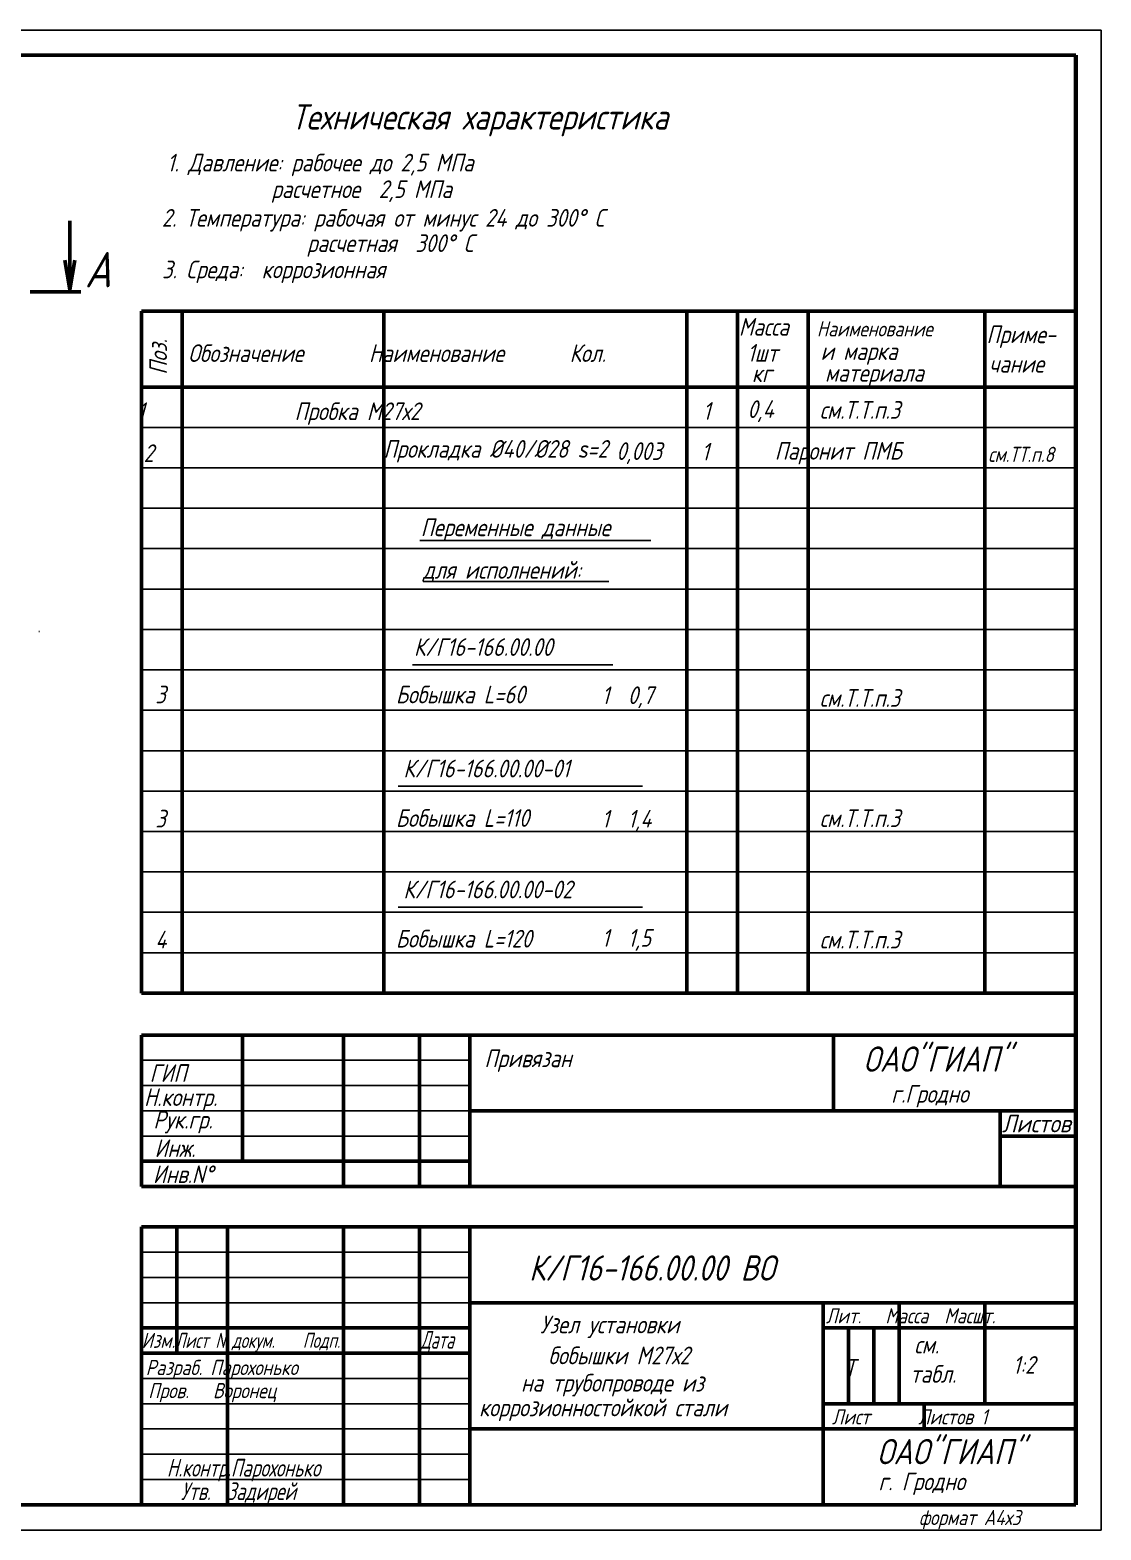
# Model space of a CAD drawing. Header units: inches. Extents: x 5939 to 6569, y -3365 to -3068.
# Drawn here: x 6356.6 to 6568.7, y -3364.7 to -3067.7 of the extents above; entities that cross this region are included whole.
import ezdxf
from ezdxf.enums import TextEntityAlignment as Align

# ---------------------------------------------------------------- set-up
doc = ezdxf.new("R2010")
doc.units = ezdxf.units.IN
doc.header["$LTSCALE"] = 0.7
doc.header["$MEASUREMENT"] = 0
doc.linetypes.add('DASHDOT', pattern=[25.4, 12.7, -6.35, 0, -6.35])
doc.layers.add('Слой1-05', color=7, linetype='Continuous')
doc.styles.get("Standard").update_dxf_attribs({"font": 'romand.shx', "width": 0.8, "oblique": 15, "height": 3.5})

msp = doc.modelspace()

# ---------------------------------------------------------------- linework, layer by layer
at = {"linetype": 'Continuous', "lineweight": 25}
for p, q in [((5938.734, -3067.747), (6568.734, -3067.747)), ((6568.734, -3364.747), (6568.734, -3067.747)), ((5938.734, -3364.747), (6568.734, -3364.747))]:
    msp.add_line(p, q, dxfattribs=at)
at = {"linetype": 'Continuous', "lineweight": 50}
for p, q in [((5958.734, -3072.747), (6563.734, -3072.747)), ((6563.734, -3359.747), (6563.734, -3072.747)), ((6364.498, -3119.407), (6364.498, -3105.544)), ((6364.498, -3119.107), (6363.498, -3113.307)), ((6364.498, -3119.107), (6365.498, -3113.307)), ((6356.668, -3119.607), (6366.668, -3119.607)), ((6515.734, -3266.747), (6515.734, -3281.747)), ((6563.734, -3266.747), (6563.734, -3296.747)), ((6548.734, -3281.747), (6548.734, -3296.747)), ((6378.734, -3359.747), (6378.734, -3304.747)), ((6378.734, -3304.747), (6378.734, -3359.747)), ((6385.734, -3304.747), (6385.734, -3329.747)), ((5946.734, -3359.747), (6563.734, -3359.747))]:
    msp.add_line(p, q, dxfattribs=at)
at = {"linetype": 'Continuous', "lineweight": 60}
msp.add_line((6563.734, -3359.747), (6563.734, -3072.747), dxfattribs=at)
at = {"lineweight": 25}
for p, q in [((6433.851, -3168.818), (6479.581, -3168.818)), ((6434.485, -3176.962), (6471.25, -3176.962)), ((6432.407, -3193.467), (6472.054, -3193.467)), ((6378.734, -3202.439), (6563.949, -3202.439)), ((6378.734, -3210.439), (6563.734, -3210.439)), ((6378.734, -3218.439), (6563.734, -3218.439)), ((6429.524, -3217.469), (6477.912, -3217.469)), ((6378.734, -3226.439), (6563.734, -3226.439)), ((6378.734, -3234.439), (6563.734, -3234.439)), ((6378.734, -3242.439), (6563.734, -3242.439)), ((6429.524, -3241.455), (6477.912, -3241.455)), ((6378.734, -3250.439), (6563.734, -3250.439)), ((6378.734, -3258.439), (6563.734, -3258.439)), ((6378.734, -3271.747), (6443.734, -3271.747)), ((6378.734, -3276.747), (6443.734, -3276.747)), ((6378.734, -3281.747), (6443.734, -3281.747)), ((6378.734, -3286.747), (6443.734, -3286.747)), ((6378.734, -3309.747), (6443.734, -3309.747)), ((6378.734, -3314.747), (6443.734, -3314.747)), ((6378.734, -3319.747), (6443.734, -3319.747)), ((6378.734, -3334.747), (6443.734, -3334.747)), ((6378.734, -3339.747), (6443.734, -3339.747)), ((6378.734, -3344.747), (6443.734, -3344.747)), ((6378.734, -3349.747), (6443.734, -3349.747)), ((6378.734, -3354.747), (6443.734, -3354.747))]:
    msp.add_line(p, q, dxfattribs=at)
at = {"linetype": 'DASHDOT', "lineweight": 25}
msp.add_line((6291.429, -3186.846), (6360.613, -3186.846), dxfattribs=at)
at = {"lineweight": 50}
for p, q in [((6378.734, -3258.439), (6563.734, -3258.439)), ((6378.734, -3266.747), (6563.734, -3266.747)), ((6378.734, -3266.747), (6378.734, -3296.747)), ((6398.734, -3266.747), (6398.734, -3291.747)), ((6418.734, -3266.747), (6418.734, -3296.747)), ((6433.734, -3266.747), (6433.734, -3296.747)), ((6443.734, -3266.747), (6443.734, -3296.747)), ((6443.919, -3281.747), (6563.734, -3281.747)), ((6548.734, -3286.747), (6563.734, -3286.747)), ((6378.734, -3291.747), (6443.734, -3291.747)), ((6378.734, -3296.747), (6563.734, -3296.747)), ((6378.734, -3296.747), (6563.734, -3296.747)), ((6378.734, -3296.747), (6563.734, -3296.747)), ((6378.734, -3304.747), (6563.734, -3304.747)), ((6395.734, -3304.747), (6395.734, -3359.747)), ((6418.734, -3304.747), (6418.734, -3359.747)), ((6433.734, -3304.747), (6433.734, -3359.747)), ((6443.734, -3304.747), (6443.734, -3359.747)), ((6443.734, -3319.747), (6563.734, -3319.747)), ((6513.734, -3319.747), (6513.734, -3359.747)), ((6528.734, -3319.747), (6528.734, -3339.747)), ((6545.734, -3319.747), (6545.734, -3339.747)), ((6378.734, -3324.747), (6443.734, -3324.747)), ((6513.734, -3324.747), (6563.734, -3324.747)), ((6518.734, -3324.747), (6518.734, -3339.747)), ((6523.734, -3324.747), (6523.734, -3339.747)), ((6378.734, -3329.747), (6443.734, -3329.747)), ((6513.734, -3339.747), (6563.734, -3339.747)), ((6533.734, -3339.747), (6533.734, -3344.747)), ((6443.734, -3344.747), (6563.734, -3344.747))]:
    msp.add_line(p, q, dxfattribs=at)
at = {"layer": 'Слой1-05', "lineweight": 50}
for p, q in [((6378.734, -3123.439), (6378.734, -3258.439)), ((6378.734, -3123.439), (6563.734, -3123.439)), ((6378.734, -3123.439), (6563.734, -3123.439)), ((6386.734, -3123.439), (6386.734, -3258.439)), ((6426.734, -3123.439), (6426.734, -3258.439)), ((6486.734, -3123.439), (6486.734, -3258.439)), ((6496.734, -3123.439), (6496.734, -3258.439)), ((6510.734, -3123.439), (6510.734, -3146.439)), ((6510.734, -3123.439), (6510.734, -3258.439)), ((6545.734, -3123.439), (6545.734, -3258.439)), ((6378.734, -3138.439), (6563.734, -3138.439)), ((6378.734, -3138.439), (6563.734, -3138.439)), ((6378.734, -3138.439), (6563.734, -3138.439))]:
    msp.add_line(p, q, dxfattribs=at)
at = {"layer": 'Слой1-05', "lineweight": 25}
for p, q in [((6378.734, -3146.439), (6563.734, -3146.439)), ((6378.734, -3154.439), (6563.734, -3154.439)), ((6378.734, -3162.439), (6563.734, -3162.439)), ((6378.734, -3170.439), (6563.734, -3170.439)), ((6378.734, -3178.439), (6563.734, -3178.439)), ((6378.734, -3186.439), (6563.949, -3186.439)), ((6378.734, -3194.439), (6563.949, -3194.439))]:
    msp.add_line(p, q, dxfattribs=at)

# ---------------------------------------------------------------- texts
at = {"linetype": 'Continuous', "lineweight": 25, "oblique": 15, "width": 0.8}
for s, p in [('  1                Пробка М27х2       ', (6374.144, -3144.986)), ('                         0,003  ', (6426.329, -3152.879)), ('                     1  0,7  ', (6430.871, -3201.219)), ('                     1  1,4  ', (6430.871, -3225.671)), ('                     1  1,5  ', (6430.871, -3249.263))]:
    msp.add_text(s, height=3.5, dxfattribs=at).set_placement(p)
at = {"color": 0, "linetype": 'Continuous', "lineweight": 25, "oblique": 15, "width": 0.8}
for s, p in [(' см.Т.Т.п.3', (6511.171, -3144.724)), ('        Паронит ПМБ', (6489.266, -3152.824)), (' см.Т.Т.п.3', (6511.171, -3201.764)), (' см.Т.Т.п.3', (6511.171, -3225.561)), (' см.Т.Т.п.3', (6511.171, -3249.609))]:
    msp.add_text(s, height=3.5, dxfattribs=at).set_placement(p)
at = {"linetype": 'Continuous', "lineweight": 25, "oblique": 15, "width": 0.632558}
msp.add_text('Листов', height=3.5, dxfattribs=at).set_placement((6549.119, -3286.013), (6562.719, -3286.013), align=Align.FIT)
at = {"lineweight": 35, "attachment_point": 1}
for s, insert, char_height, width in [('Техническая характеристика', (6408.385, -3082.451), 5, 105.40123), ('А', (6367.468, -3111.706), 7, 8.75661), ('ОАО"ГИАП"', (6521.669, -3269.008), 5, 36.17103), ('ОАО"ГИАП"', (6524.36, -3346.73), 5, 38.67839)]:
    msp.add_mtext(s, dxfattribs=dict(at, insert=insert, char_height=char_height, width=width))
at = {"lineweight": 25}
for s, insert, char_height, width, attachment_point in [('1. Давление: рабочее до 2,5 МПа  ', (6383.772, -3092.253), 3.5, 196.05058, 1), ('         расчетное  2,5 МПа  ', (6387.748, -3097.517), 3.5, 196.05058, 1), ('2. Температура: рабочая от минус 24 до 300%%D С ', (6382.738, -3103.191), 3.5, 121.02458, 1), ('            расчетная  300%%D С ', (6389.222, -3108.201), 3.5, 121.02458, 1), ('3. Среда:  коррозионная', (6382.792, -3113.408), 3.5, 121.02458, 1), ('г.Гродно', (6527.197, -3276.632), 3.5, 35.06273, 1), ('Лит.   Масса  Масшт.', (6514.252, -3320.825), 3, 50.99278, 1), ('Изм.{\\W0.7;Лист N докум.    Подп. }   ', (6378.752, -3325.697), 3, 68.85029, 1), ('{\\W0.6;Дата}', (6433.979, -3325.331), 3.5, 12.71206, 1), ('см.', (6531.765, -3326.296), 3.5, 17, 1), ('Разраб. Парохонько', (6379.554, -3331.069), 3, 40.31304, 1), (' Т', (6516.086, -3330.925), 3.5, 7.17867, 1), ('табл.', (6530.965, -3332.096), 3.5, 17, 1), ('Пров.   Воронец', (6380.044, -3335.644), 3, 67.33009, 1), ('Лист      Листов 1', (6515.446, -3340.841), 3, 50.00995, 1), ('{\\W0.7;Н.контр.Парохонько}', (6398.906, -3355.128), 3.5, 34.79045, 8), ('{\\W0.7;Утв.  Задирей}', (6397.901, -3357.549), 3.5, 40.3297, 5), ('г. Гродно', (6524.662, -3353.374), 3.5, 29.46206, 1), ('формат А4х3', (6532.67, -3360.773), 3, 35.05229, 1)]:
    msp.add_mtext(s, dxfattribs=dict(at, insert=insert, char_height=char_height, width=width, attachment_point=attachment_point))
at = {"linetype": 'Continuous', "lineweight": 25, "char_height": 3.5, "attachment_point": 1}
for s, insert, width in [('1', (6489.895, -3141.417), 4.76921), ('0,4', (6498.724, -3141.071), 10.29655), (' 2', (6377.265, -3149.786), 6.83965), ('Прокладка %%C40/%%C28 s=2', (6426.662, -3148.939), 71.54595), ('1', (6489.622, -3149.483), 4.76921), ('Привязан', (6446.619, -3269.613), 31.4), ('ГИП', (6380.319, -3272.533), 15.7), ('Н.контр.', (6379.219, -3277.293), 17.5), ('Рук.гр.', (6381.062, -3281.756), 13.53234), ('Инж.', (6381.303, -3287.393), 13.10106), ('Инв.N%%D', (6380.98, -3292.555), 13.69538), ('1:2', (6551.264, -3330.313), 8.54)]:
    msp.add_mtext(s, dxfattribs=dict(at, insert=insert, width=width))
at = {"lineweight": 25, "attachment_point": 1}
for s, width, insert, char_height in [('см.ТТ.п.8', 16.00405, (6546.392, -3150.272), 3), ('для исполнений:', 49.14622, (6434.431, -3172.903), 3.5), ('3', 5.09366, (6381.452, -3197.564), 3.5), ('3', 5.09366, (6381.451, -3222.15), 3.5), ('4', 5.09366, (6381.451, -3246.097), 3.5)]:
    msp.add_mtext_dynamic_manual_height_columns(s, width=width, gutter_width=17.5, heights=[0], dxfattribs=dict(at, insert=insert, char_height=char_height))
at = {"color": 0, "linetype": 'Continuous', "lineweight": 25, "char_height": 3.5, "attachment_point": 1}
for s, width, insert in [('Переменные данные', 51.8, (6434.011, -3164.475)), ('К/Г16-166.00.00', 49.8, (6432.664, -3188.174)), ('Бобышка L=60', 53.4, (6429.082, -3197.57)), ('К/Г16-166.00.00-01', 49.8, (6430.577, -3212.225)), ('Бобышка L=110', 53.4, (6429.082, -3222.022)), ('К/Г16-166.00.00-02', 49.8, (6430.577, -3236.172)), ('Бобышка L=120', 53.4, (6429.082, -3245.914))]:
    msp.add_mtext_dynamic_manual_height_columns(s, width=width, gutter_width=17.5, heights=[0], dxfattribs=dict(at, insert=insert))
at = {"lineweight": 40, "insert": (6455.453, -3310.367), "char_height": 5, "width": 94.79397, "attachment_point": 1}
msp.add_mtext('К/Г16-166.00.00 ВО', dxfattribs=at)
at = {"lineweight": 35, "char_height": 3.5, "attachment_point": 1}
for s, width, insert in [('Узел установки ', 64.15695, (6457.701, -3322.301)), ('бобышки М27х2  ', 64.15695, (6459.271, -3328.436)), (' на трубопроводе из  ', 64.15695, (6452.02, -3333.848)), (' коррозионностойкой стали', 71.94518, (6443.7, -3338.742))]:
    msp.add_mtext_dynamic_manual_height_columns(s, width=width, gutter_width=17.5, heights=[0], dxfattribs=dict(at, insert=insert))
at = {"layer": 'Слой1-05', "lineweight": 25, "oblique": 15, "width": 0.8}
for s, p in [('Масса', (6497.017, -3128.271)), ('Приме-', (6546.056, -3129.759)), ('1шт', (6498.672, -3133.42)), ('и марка', (6513.204, -3133.077)), ('чание', (6546.578, -3135.588)), ('кг', (6499.592, -3137.466)), ('материала', (6514.064, -3137.374))]:
    msp.add_text(s, height=3.5, dxfattribs=at).set_placement(p)
at = {"layer": 'Слой1-05', "linetype": 'Continuous', "lineweight": 25, "oblique": 15, "width": 0.8}
for s, height, p in [('Наименование', 2.99985, (6512.461, -3128.413)), ('Обозначение       Наименование       Кол. ', 3.5, (6387.961, -3133.478))]:
    msp.add_text(s, height=height, dxfattribs=at).set_placement(p)
at = {"layer": 'Слой1-05', "lineweight": 25, "oblique": 15, "width": 0.8}
msp.add_text('Поз.', height=3.5, rotation=90, dxfattribs=at).set_placement((6383.772, -3136.003))

doc.saveas('drawing.dxf')
